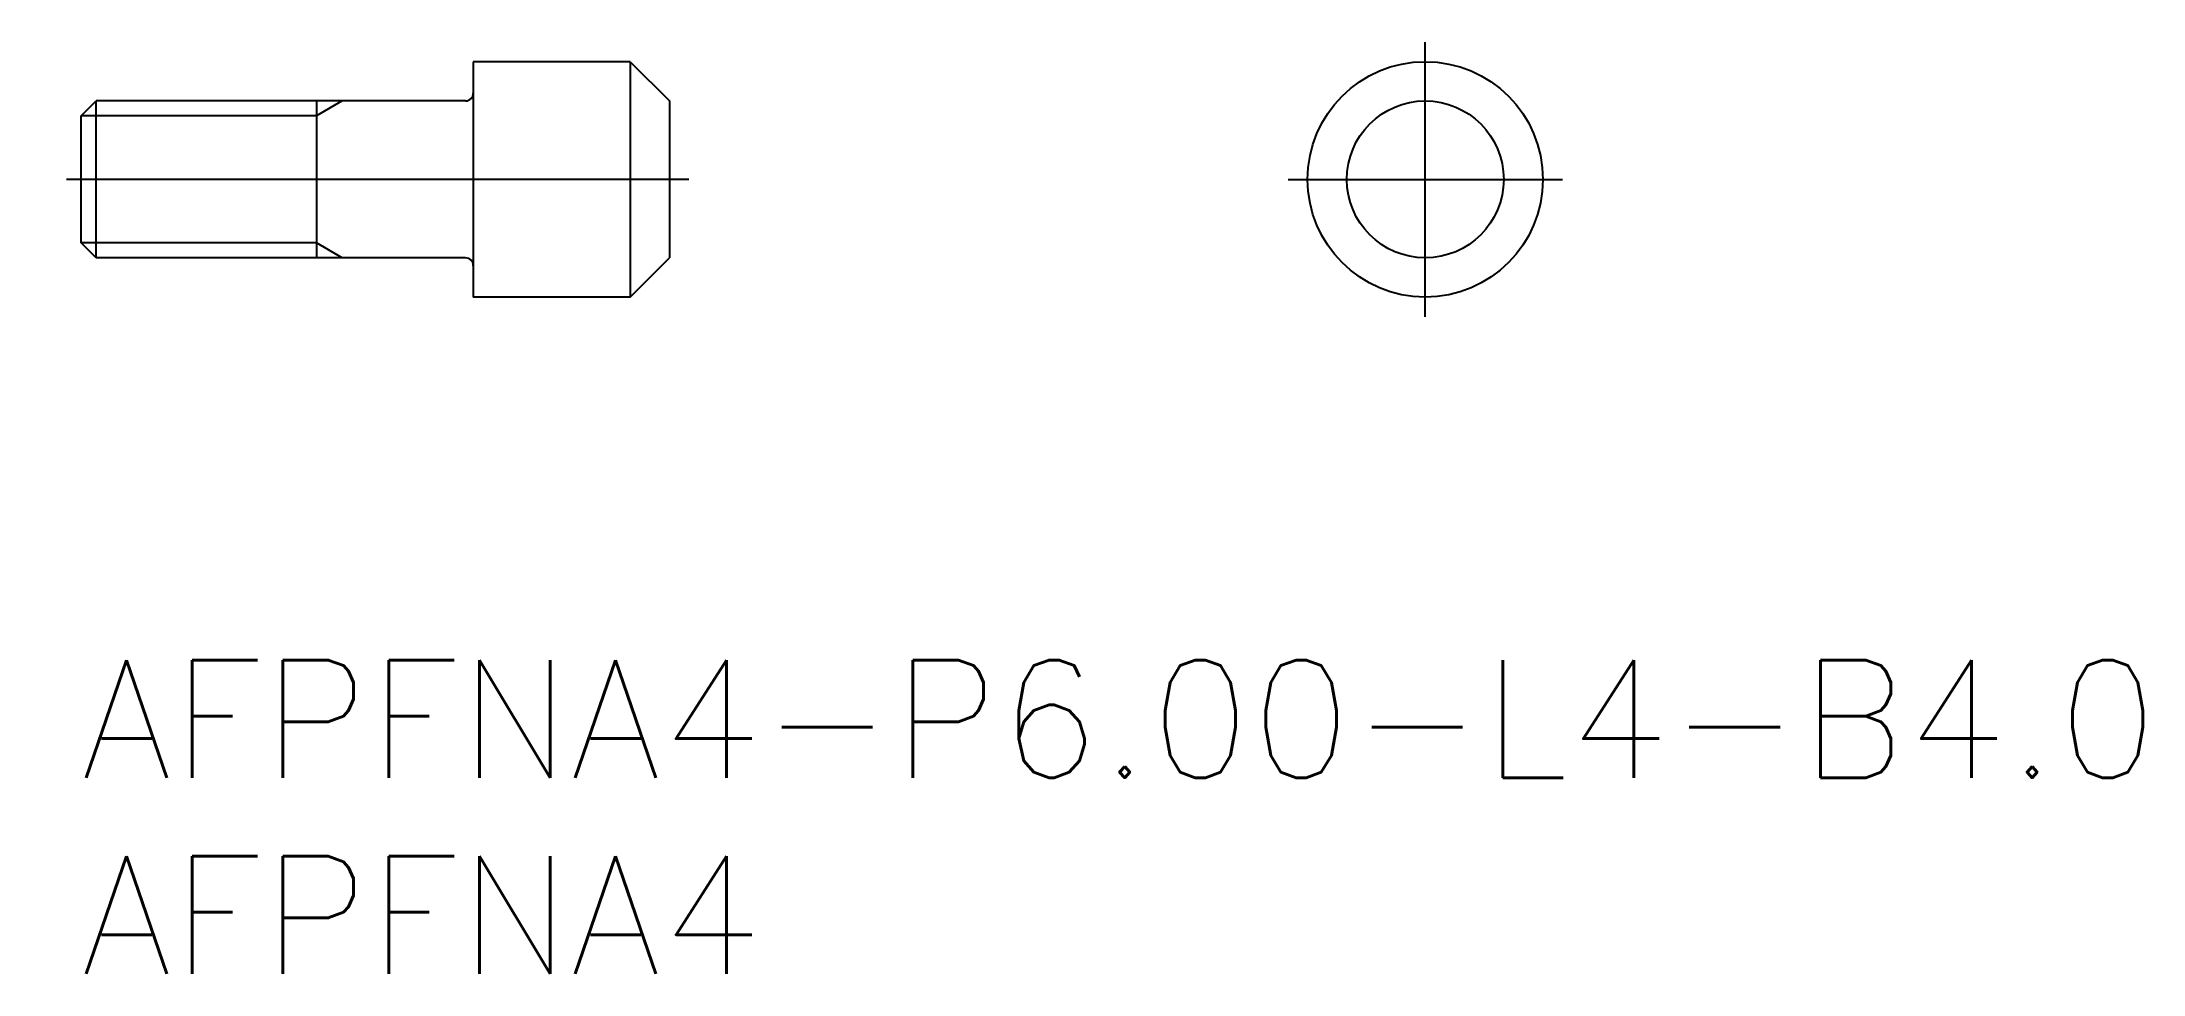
# Model space of a CAD drawing. Extents: x -1 to 52.6, y -8 to 15.8.
import ezdxf

# ---------------------------------------------------------------- set-up
doc = ezdxf.new("R2010")
doc.units = 0
doc.header["$LTSCALE"] = 0.5
doc.linetypes.add('CENTER', pattern=[50.8, 31.75, -6.35, 6.35, -6.35])
for name, color, linetype in [('MSM_CENTER', 1, 'CENTER'), ('MSM_CONTINUOUS', 7, 'CONTINUOUS'), ('MSM_NARROW', 5, 'CONTINUOUS'), ('MSM_PART_NUMBER', 7, 'CONTINUOUS')]:
    doc.layers.add(name, color=color, linetype=linetype)
doc.styles.get("Standard").update_dxf_attribs({"font": 'txt.shx', "height": 1, "bigfont": 'bigfont.shx'})

# ---------------------------------------------------------------- blocks, each defined once
blk = doc.blocks.new('*U13')
at = {"layer": 'MSM_PART_NUMBER'}
blk.add_text('AFPFNA4-P6.00-L4-B4.0', height=3, dxfattribs=at).set_placement((0, -3))
blk = doc.blocks.new('*U14')
at = {"layer": 'MSM_PART_NUMBER'}
blk.add_text('AFPFNA4', height=3, dxfattribs=at).set_placement((0, -8))

msp = doc.modelspace()

# ---------------------------------------------------------------- linework, layer by layer
at = {"layer": 'MSM_CENTER'}
for p, q in [((34.28, 8.75), (34.28, 15.75)), ((15.5, 12.25), (-1, 12.25)), ((30.78, 12.25), (37.78, 12.25))]:
    msp.add_line(p, q, dxfattribs=at)
at = {"layer": 'MSM_CONTINUOUS'}
for p, q in [((14, 15.25), (10, 15.25)), ((10, 15.25), (10, 9.25)), ((14, 15.25), (15, 14.25)), ((14, 15.25), (14, 9.25)), ((0, 13.871), (0.379, 14.25)), ((0.379, 10.25), (0.379, 14.25)), ((9.8, 14.25), (0.379, 14.25)), ((6, 14.25), (6, 10.25)), ((15, 14.25), (15, 10.25)), ((0, 10.629), (0, 13.871)), ((0.379, 10.25), (0, 10.629)), ((9.8, 10.25), (0.379, 10.25)), ((14, 9.25), (15, 10.25)), ((14, 9.25), (10, 9.25))]:
    msp.add_line(p, q, dxfattribs=at)
for radius in [3, 2]:
    msp.add_circle((34.28, 12.25), radius, dxfattribs=at)
for centre, start, end in [((9.8, 14.45), 270, 0), ((9.8, 10.05), 0, 90)]:
    msp.add_arc(centre, 0.2, start, end, dxfattribs=at)
at = {"layer": 'MSM_NARROW'}
for p, q in [((6.656, 14.25), (6, 13.871)), ((6, 13.871), (0, 13.871)), ((6, 10.629), (0, 10.629)), ((6.656, 10.25), (6, 10.629))]:
    msp.add_line(p, q, dxfattribs=at)

# ---------------------------------------------------------------- block references
at = {"layer": 'MSM_CONTINUOUS'}
for name in ['*U13', '*U14']:
    msp.add_blockref(name, (0, 0), dxfattribs=at)

doc.saveas('drawing.dxf')
